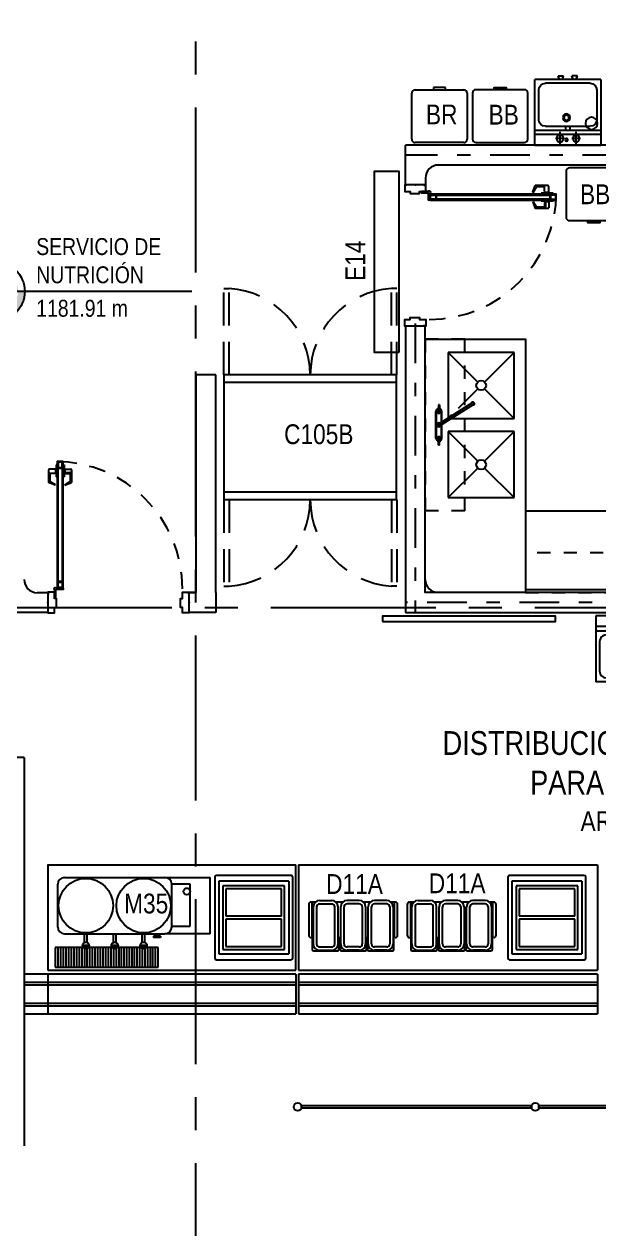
# Model space of a CAD drawing. Extents: x -28 to 149, y -33 to 76.
# Drawn here: x 22.7 to 27.06, y 12.42 to 21.54 of the extents above; entities that cross this region are included whole.
import ezdxf

# ---------------------------------------------------------------- set-up
doc = ezdxf.new("R2010")
doc.units = 0
for name, pattern in [('CENTER', [2, 1.25, -0.25, 0.25, -0.25]), ('DASHDOT', [1, 0.5, -0.25, 0, -0.25]), ('DASHDOT2', [12.7, 6.35, -3.175, 0, -3.175]), ('HIDDEN', [0.375, 0.25, -0.125]), ('HIDDEN2', [0.1875, 0.125, -0.0625])]:
    doc.linetypes.add(name, pattern=pattern)
for name, color, linetype in [('arq-barandas', 2, 'Continuous'), ('arq-ejes', 1, 'DASHDOT2'), ('arq-ejes-principales', 1, 'CENTER'), ('arq-equipamiento', 1, 'Continuous'), ('arq-hatch', 252, 'Continuous'), ('arq-mobiliario', 1, 'Continuous'), ('arq-mobiliario sanitario', 1, 'Continuous'), ('arq-niveles', 1, 'Continuous'), ('arq-pared mamposteria', 4, 'Continuous'), ('arq-paredes-liv', 3, 'Continuous'), ('arq-proyección edificios anexos', 250, 'Continuous'), ('arq-puertas', 2, 'Continuous'), ('arq-san', 1, 'Continuous'), ('arq-text-area', 3, 'Continuous'), ('arq-text-codigo', 1, 'Continuous'), ('arq-text-equipamiento', 2, 'Continuous')]:
    doc.layers.add(name, color=color, linetype=linetype)
doc.layers.add('mv', color=191, linetype='Continuous', plot=False)
doc.styles.add('dape 2', font='ARIALN.TTF', dxfattribs={"height": 2.5})

# ---------------------------------------------------------------- blocks, each defined once
blk = doc.blocks.new('BR')
for p, q in [((-0.21, -0.3742), (-0.21, -0.0258)), ((-0.1842, 0), (0.1842, 0)), ((0.21, -0.0258), (0.21, -0.3742)), ((0.1842, -0.4), (-0.1842, -0.4)), ((-0.0452, -0.4), (-0.0452, -0.4171)), ((0.0452, -0.4), (-0.0452, -0.4)), ((-0.0452, -0.4171), (0.0452, -0.4171)), ((0.0452, -0.4171), (0.0452, -0.4))]:
    blk.add_line(p, q)
for centre, start, end in [((-0.1842, -0.0258), 90, 180), ((0.1842, -0.0258), 0, 90), ((-0.1842, -0.3742), 180, 270), ((0.1842, -0.3742), 270, 0)]:
    blk.add_arc(centre, 0.0258, start, end)
blk = doc.blocks.new('BB')
for points in [[(0.1842, 0), (-0.1842, 0)], [(-0.21, -0.0258), (-0.21, -0.3742)], [(0.21, -0.3742), (0.21, -0.0258)], [(-0.1842, -0.4), (0.1842, -0.4)]]:
    blk.add_lwpolyline(points)
blk.add_lwpolyline([(0.0452, -0.4), (0.0452, -0.4171), (-0.0452, -0.4171), (-0.0452, -0.4)], close=True)
for centre, start, end in [((0.1842, -0.0258), 0, 90), ((-0.1842, -0.0258), 90, 180), ((-0.1842, -0.3742), 180, 270), ((0.1842, -0.3742), 270, 0)]:
    blk.add_arc(centre, 0.0258, start, end)
blk = doc.blocks.new('LAV.')
for p, q in [((-0.0206, 0.5), (0.4794, 0.5)), ((-0.0206, 0.5), (-0.0206, 0)), ((0.0594, 0.47), (0.3994, 0.47)), ((0.1656, 0.5), (0.1569, 0.5254)), ((0.1569, 0.5254), (0.1975, 0.5254)), ((0.1889, 0.5), (0.1975, 0.5254)), ((0.302, 0.5254), (0.2613, 0.5254)), ((0.27, 0.5), (0.2613, 0.5254)), ((0.2933, 0.5), (0.302, 0.5254)), ((0.4794, 0), (0.4794, 0.5)), ((0.0094, 0.42), (0.0094, 0.1943)), ((0.4494, 0.1943), (0.4494, 0.42)), ((0.4794, 0.1143), (-0.0206, 0.1143)), ((0.0374, 0.1224), (0.0374, 0.1143)), ((0.3994, 0.1443), (0.0594, 0.1443)), ((0.0628, 0.1224), (0.0628, 0.1143)), ((0.1658, 0), (0.1658, 0.1016)), ((0.2128, 0.1381), (0.2128, 0.1143)), ((0.2461, 0.1381), (0.2461, 0.1143)), ((0.2883, 0), (0.2883, 0.1016)), ((-0.0206, 0.081), (0.4794, 0.081)), ((0.1318, 0.0508), (0.1998, 0.0508)), ((0.2544, 0.0508), (0.3223, 0.0508)), ((-0.0206, 0), (0.4794, 0))]:
    blk.add_line(p, q)
for centre, radius in [((0.0501, 0.1667), 0.046), ((0.2397, 0.2097), 0.028), ((0.1658, 0.0508), 0.0254), ((0.2397, 0.0416), 0.0102), ((0.2883, 0.0508), 0.0254)]:
    blk.add_circle(centre, radius)
at = {"color": 251}
for radius in [0.0254, 0.0188]:
    blk.add_circle((0.2397, 0.2097), radius, dxfattribs=at)
for centre, radius, start, end in [((0.0594, 0.42), 0.05, 90, 180), ((0.3994, 0.42), 0.05, 0, 90), ((0.0594, 0.1943), 0.05, 180, 270), ((0.3994, 0.1943), 0.05, 270, 0), ((0.2294, 0.1195), 0.025, 48.2195, 131.7805)]:
    blk.add_arc(centre, radius, start, end)
blk = doc.blocks.new('C105B')
at = {"linetype": 'HIDDEN'}
for p, q in [((0, 0.4731), (0, 1.128)), ((0, 1.128), (0.04, 1.128)), ((0.04, 0.4731), (0.04, 1.128)), ((1.2699, 0.4731), (1.2699, 1.128)), ((1.3099, 1.128), (1.2699, 1.128)), ((1.3099, 0.4731), (1.3099, 1.128)), ((0, -0.4731), (0, -1.128)), ((0.04, -0.4731), (0.04, -1.128)), ((1.2699, -0.4731), (1.2699, -1.128)), ((1.3099, -0.4731), (1.3099, -1.128)), ((0, -1.128), (0.04, -1.128)), ((1.3099, -1.128), (1.2699, -1.128))]:
    blk.add_line(p, q, dxfattribs=at)
for p, q in [((1.3049, 0.4731), (0, 0.4731)), ((0, 0.4731), (0, -0.4731)), ((1.3049, 0.4731), (1.3049, -0.4731)), ((1.3049, 0.4159), (0, 0.4159)), ((1.3049, -0.4159), (0, -0.4159)), ((1.3049, -0.4731), (0, -0.4731))]:
    blk.add_line(p, q)
for centre, start, end in [((-0.004, 0.4705), 0.22261, 86.16918), ((1.3139, 0.4705), 93.83082, 179.77739), ((-0.004, -0.4705), 273.83082, 359.77739), ((1.3139, -0.4705), 180.22261, 266.16918)]:
    blk.add_arc(centre, 0.659, start, end, dxfattribs=at)
blk = doc.blocks.new('D11A')
for p, q in [((-0.0464, 0), (0.0464, 0)), ((0.2546, 0), (0.1617, 0)), ((0.4628, 0), (0.3699, 0)), ((-0.1284, -0.0293), (-0.1284, -0.263)), ((-0.1106, -0.0115), (-0.1056, -0.0115)), ((-0.0785, -0.0122), (-0.1048, -0.0122)), ((-0.104, -0.013), (-0.104, -0.2792)), ((-0.0946, -0.0481), (-0.0946, -0.329)), ((-0.0692, -0.0481), (-0.0692, -0.329)), ((-0.0464, -0.0254), (0.0464, -0.0254)), ((0.0692, -0.329), (0.0692, -0.0481)), ((0.1296, -0.0122), (0.0785, -0.0122)), ((0.0946, -0.329), (0.0946, -0.0481)), ((0.1136, -0.329), (0.1136, -0.0481)), ((0.139, -0.329), (0.139, -0.0481)), ((0.2546, -0.0254), (0.1617, -0.0254)), ((0.2773, -0.0481), (0.2773, -0.329)), ((0.3129, -0.0122), (0.2866, -0.0122)), ((0.3378, -0.0122), (0.2964, -0.0122)), ((0.3027, -0.0481), (0.3027, -0.329)), ((0.3218, -0.329), (0.3218, -0.0481)), ((0.3472, -0.329), (0.3472, -0.0481)), ((0.4628, -0.0254), (0.3699, -0.0254)), ((0.4855, -0.0481), (0.4855, -0.329)), ((0.5211, -0.0122), (0.4948, -0.0122)), ((0.5109, -0.0481), (0.5109, -0.329)), ((0.5203, -0.2792), (0.5203, -0.013)), ((0.5269, -0.0115), (0.5218, -0.0115)), ((0.5269, -0.0115), (0.5218, -0.0115)), ((0.5447, -0.263), (0.5447, -0.0293)), ((-0.1106, -0.2807), (-0.0946, -0.2807)), ((-0.1013, -0.2807), (-0.1013, -0.371)), ((-0.0464, -0.3517), (0.0464, -0.3517)), ((0.0946, -0.2807), (0.1136, -0.2807)), ((0.0994, -0.2807), (0.0994, -0.371)), ((0.1088, -0.2807), (0.1088, -0.371)), ((0.2546, -0.3517), (0.1617, -0.3517)), ((0.3043, -0.2807), (0.3139, -0.2807)), ((0.3094, -0.371), (0.3094, -0.2807)), ((0.3124, -0.2807), (0.3218, -0.2807)), ((0.3169, -0.2807), (0.3169, -0.371)), ((0.4628, -0.3517), (0.3699, -0.3517)), ((0.5176, -0.371), (0.5176, -0.2807)), ((-0.0901, -0.3821), (0.0883, -0.3821)), ((-0.0464, -0.3771), (0.0464, -0.3771)), ((0.1199, -0.3821), (0.2983, -0.3821)), ((0.2546, -0.3771), (0.1617, -0.3771)), ((0.328, -0.3821), (0.5065, -0.3821)), ((0.4628, -0.3771), (0.3699, -0.3771))]:
    blk.add_line(p, q)
for centre, radius, start, end in [((-0.1106, -0.0293), 0.0178, 90, 180), ((-0.0464, -0.0481), 0.0481, 90, 180), ((-0.0464, -0.0481), 0.0227, 90, 180), ((0.0464, -0.0481), 0.0481, 0, 90), ((0.0464, -0.0481), 0.0227, 0, 90), ((0.1617, -0.0481), 0.0481, 90, 180), ((0.1617, -0.0481), 0.0227, 90, 180), ((0.2546, -0.0481), 0.0481, 0, 90), ((0.2546, -0.0481), 0.0227, 0, 90), ((0.3699, -0.0481), 0.0481, 90, 180), ((0.3699, -0.0481), 0.0227, 90, 180), ((0.4628, -0.0481), 0.0481, 0, 90), ((0.4628, -0.0481), 0.0227, 0, 90), ((0.5269, -0.0293), 0.0178, 0, 90), ((-0.1106, -0.263), 0.0178, 180, 270), ((0.5269, -0.263), 0.0178, 270, 0), ((-0.0464, -0.329), 0.0481, 180, 270), ((-0.0464, -0.329), 0.0227, 180, 270), ((0.0464, -0.329), 0.0227, 270, 0), ((0.0464, -0.329), 0.0481, 270, 0), ((0.1617, -0.329), 0.0481, 180, 270), ((0.1617, -0.329), 0.0227, 180, 270), ((0.2546, -0.329), 0.0481, 270, 0), ((0.2546, -0.329), 0.0227, 270, 0), ((0.3699, -0.329), 0.0481, 180, 270), ((0.3699, -0.329), 0.0227, 180, 270), ((0.4628, -0.329), 0.0481, 270, 0), ((0.4628, -0.329), 0.0227, 270, 0), ((-0.0901, -0.371), 0.0111, 180, 270), ((0.0883, -0.371), 0.0111, 270, 0), ((0.1199, -0.371), 0.0111, 180, 270), ((0.2983, -0.371), 0.0111, 270, 0), ((0.328, -0.371), 0.0111, 180, 270), ((0.5065, -0.371), 0.0111, 270, 0)]:
    blk.add_arc(centre, radius, start, end)
blk = doc.blocks.new('03')
for p, q in [((0.2826, 0.6398), (-0.2826, 0.6398)), ((-0.2953, 0.6271), (-0.2953, 0.0127)), ((0.2651, 0.5953), (-0.2651, 0.5953)), ((-0.2651, 0.5953), (-0.2651, 0.0444)), ((0.233, 0.5604), (-0.233, 0.5604)), ((-0.233, 0.5604), (-0.233, 0.0794)), ((0.233, 0.0794), (0.233, 0.5604)), ((0.2651, 0.5953), (0.2651, 0.0444)), ((0.2953, 0.0127), (0.2953, 0.6271)), ((0.2107, 0.5382), (-0.2107, 0.5382)), ((-0.2107, 0.5382), (-0.2107, 0.331)), ((0.2107, 0.331), (0.2107, 0.5382)), ((0.2107, 0.331), (-0.2107, 0.331)), ((0.2107, 0.3088), (-0.2107, 0.3088)), ((-0.2107, 0.3088), (-0.2107, 0.1016)), ((0.2107, 0.1016), (0.2107, 0.3088)), ((-0.2107, 0.1016), (0.2107, 0.1016)), ((-0.2826, 0), (0.2826, 0)), ((-0.2651, 0.0444), (0.2651, 0.0444)), ((-0.233, 0.0794), (0.233, 0.0794))]:
    blk.add_line(p, q)
for centre, start, end in [((-0.2826, 0.6271), 90, 180), ((0.2826, 0.6271), 0, 90), ((-0.2826, 0.0127), 180, 270), ((0.2826, 0.0127), 270, 0)]:
    blk.add_arc(centre, 0.0127, start, end)
blk = doc.blocks.new('M35')
for p, q in [((0.0508, 0.2128), (0.8128, 0.2128)), ((0.8128, 0.2128), (1.1559, 0.2128)), ((1.1559, -0.2128), (1.1559, 0.2128)), ((0, -0.162), (0, 0.162)), ((0.8636, -0.162), (0.8636, 0.162)), ((1.0033, 0.162), (0.8636, 0.162)), ((0.9843, 0.162), (0.8827, 0.162)), ((1.0033, -0.1557), (1.0033, 0.162)), ((0.8636, -0.1557), (1.0033, -0.1557)), ((0.0508, -0.2128), (0.8128, -0.2128)), ((0.2024, -0.2785), (0.2024, -0.2128)), ((0.223, -0.2785), (0.223, -0.2128)), ((0.4215, -0.2785), (0.4215, -0.2128)), ((0.4421, -0.2785), (0.4421, -0.2128)), ((0.6406, -0.2785), (0.6406, -0.2128)), ((0.6612, -0.2785), (0.6612, -0.2128)), ((0.7255, -0.2303), (0.7255, -0.2406)), ((0.7795, -0.2303), (0.7255, -0.2303)), ((0.7795, -0.2406), (0.7255, -0.2406)), ((0.7453, -0.2128), (0.7453, -0.2303)), ((0.7596, -0.2128), (0.7596, -0.2303)), ((0.7795, -0.2303), (0.7795, -0.2406)), ((1.1559, -0.2128), (0.8128, -0.2128)), ((0.2381, -0.3017), (0.1873, -0.3017)), ((0.4572, -0.3017), (0.4064, -0.3017)), ((0.6763, -0.3017), (0.6255, -0.3017))]:
    blk.add_line(p, q)
for centre, radius in [((0.2127, 0), 0.2064), ((0.6509, 0), 0.2064), ((0.9779, 0.108), 0.0254), ((0.2127, -0.3017), 0.0254), ((0.4318, -0.3017), 0.0254), ((0.6509, -0.3017), 0.0254)]:
    blk.add_circle(centre, radius)
for centre, start, end in [((0.0508, 0.162), 90, 180), ((0.8128, 0.162), 0, 90), ((0.0508, -0.162), 180, 270), ((0.8128, -0.162), 270, 0)]:
    blk.add_arc(centre, 0.0508, start, end)
blk = doc.blocks.new('eret')
for p, q in [((26.244, 19.0565), (25.744, 19.0565)), ((25.744, 19.0565), (25.744, 18.585)), ((25.744, 19.0565), (25.9679, 18.8325)), ((26.244, 19.0565), (26.02, 18.8325)), ((26.244, 18.8065), (26.244, 19.0565)), ((26.244, 18.5565), (26.244, 18.8065)), ((25.9679, 18.7805), (25.8205, 18.633)), ((26.02, 18.7805), (26.244, 18.5565)), ((25.6696, 18.5143), (25.9278, 18.6762)), ((25.677, 18.6599), (25.6707, 18.6599)), ((25.6707, 18.6599), (25.6707, 18.6175)), ((25.677, 18.6599), (25.677, 18.6175)), ((25.678, 18.5008), (25.9363, 18.6628)), ((25.6516, 18.4059), (25.6516, 18.6091)), ((25.6548, 18.4059), (25.6548, 18.6091)), ((25.6664, 18.6221), (25.6589, 18.6091)), ((25.6589, 18.6091), (25.6664, 18.5962)), ((25.6707, 18.6221), (25.6664, 18.6221)), ((25.6664, 18.5962), (25.6813, 18.5962)), ((25.6813, 18.6221), (25.677, 18.6221)), ((25.6888, 18.6091), (25.6813, 18.6221)), ((25.6813, 18.5962), (25.6888, 18.6091)), ((25.6929, 18.5289), (25.6929, 18.6091)), ((25.6961, 18.5308), (25.6961, 18.6091)), ((25.744, 18.585), (25.744, 18.5565)), ((25.7702, 18.5827), (25.744, 18.5565)), ((25.744, 18.5565), (26.244, 18.5565)), ((25.6738, 18.5225), (25.6609, 18.515)), ((25.6609, 18.515), (25.6609, 18.5001)), ((25.6609, 18.5001), (25.6738, 18.4926)), ((25.6784, 18.5198), (25.6738, 18.5225)), ((25.6738, 18.4926), (25.6859, 18.4996)), ((25.6859, 18.4996), (25.6859, 18.5058)), ((25.6929, 18.4059), (25.6929, 18.5101)), ((25.6961, 18.4059), (25.6961, 18.5121)), ((26.244, 18.4565), (25.744, 18.4565)), ((25.744, 18.4565), (25.744, 17.9565)), ((25.744, 18.4565), (25.9679, 18.2325)), ((26.244, 18.4565), (26.02, 18.2325)), ((26.244, 18.2065), (26.244, 18.4565)), ((25.6589, 18.4059), (25.6664, 18.4189)), ((25.6664, 18.393), (25.6589, 18.4059)), ((25.6664, 18.4189), (25.6813, 18.4189)), ((25.6707, 18.393), (25.6664, 18.393)), ((25.6707, 18.3551), (25.6707, 18.3976)), ((25.677, 18.3551), (25.6707, 18.3551)), ((25.677, 18.3551), (25.677, 18.3976)), ((25.6813, 18.393), (25.677, 18.393)), ((25.6813, 18.4189), (25.6888, 18.4059)), ((25.6888, 18.4059), (25.6813, 18.393)), ((25.9679, 18.1805), (25.744, 17.9565)), ((26.02, 18.1805), (26.244, 17.9565)), ((26.244, 17.9565), (26.244, 18.2065)), ((25.744, 17.9565), (26.244, 17.9565))]:
    blk.add_line(p, q)
at = {"linetype": 'Continuous', "lineweight": 0}
blk.add_line((26.244, 18.622), (26.244, 18.572), dxfattribs=at)
for centre in [(25.994, 18.8065), (25.994, 18.2065)]:
    blk.add_circle(centre, 0.0368)
for centre, radius, start, end in [((25.6738, 18.6091), 0.0222, 98.21352, 180), ((25.6738, 18.6091), 0.019, 99.59449, 180), ((25.6738, 18.6091), 0.0222, 0, 81.78648), ((25.6738, 18.6091), 0.019, 0, 80.40551), ((25.932, 18.6695), 0.0111, 257.6798, 166.51042), ((25.932, 18.6695), 0.00794, 302.09511, 122.09511), ((25.6738, 18.6091), 0.00893, 110.8275, 69.1725), ((25.6738, 18.5075), 0.00794, 117.74947, 301.28438), ((25.6738, 18.4059), 0.0222, 180, 261.78648), ((25.6738, 18.4059), 0.019, 180, 260.40551), ((25.6738, 18.4059), 0.00893, 290.8275, 249.1725), ((25.6738, 18.4059), 0.019, 279.59449, 0), ((25.6738, 18.4059), 0.0222, 278.21352, 0)]:
    blk.add_arc(centre, radius, start, end)
blk = doc.blocks.new('*U142')
for p, q in [((-0.1298, -0.889), (-0.179, -0.9085)), ((-0.179, -1.0055), (-0.179, -0.9085)), ((-0.128, -0.8924), (-0.169, -0.9169)), ((-0.128, -0.8924), (-0.1298, -0.889)), ((-0.057, -0.8924), (-0.0552, -0.889)), ((-0.057, -0.8924), (-0.016, -0.9169)), ((-0.0552, -0.889), (-0.006, -0.9085)), ((-0.006, -1.0055), (-0.006, -0.9085)), ((-0.169, -0.9835), (-0.169, -0.9169)), ((-0.1344, -0.978), (-0.169, -0.978)), ((-0.1275, -0.9855), (-0.167, -0.9855)), ((-0.1344, -0.978), (-0.1275, -0.9855)), ((-0.1275, -1.0155), (-0.1275, -0.9805)), ((-0.1225, -0.9805), (-0.1275, -0.9805)), ((-0.1225, -1.043), (-0.1225, -0.953)), ((-0.115, -0.953), (-0.1225, -0.953)), ((-0.07, -0.953), (-0.0625, -0.953)), ((-0.0625, -1.043), (-0.0625, -0.953)), ((-0.0625, -0.9805), (-0.0575, -0.9805)), ((-0.0506, -0.978), (-0.0575, -0.9855)), ((-0.0575, -1.0155), (-0.0575, -0.9805)), ((-0.0506, -0.978), (-0.016, -0.978)), ((-0.016, -0.9835), (-0.016, -0.9169)), ((-0.1275, -1.0105), (-0.174, -1.0105)), ((-0.1225, -1.0155), (-0.1275, -1.0155)), ((-0.115, -1.043), (-0.1225, -1.043)), ((-0.07, -1.043), (-0.0625, -1.043)), ((-0.0625, -1.0155), (-0.0575, -1.0155)), ((-0.0575, -1.0105), (-0.011, -1.0105))]:
    blk.add_line(p, q)
for points in [[(-1.0627, 0.069), (-1.07, 0.069), (-1.07, 0.079), (-1.02, 0.079), (-1.02, 0.039), (-1.005, 0.039), (-1.005, -0.031), (-1.02, -0.031), (-1.02, -0.079), (-1.07, -0.079), (-1.07, -0.069), (-1.06, -0.069)], [(-0.0073, 0.069), (0, 0.069), (0, 0.079), (-0.05, 0.079), (-0.05, 0.039), (-0.065, 0.039), (-0.065, -0.031), (-0.05, -0.031), (-0.05, -0.079), (0, -0.079), (0, -0.069), (-0.01, -0.069)], [(-0.0513, -0.0953), (-0.0513, -0.0453), (-0.0613, -0.0453), (-0.0613, -0.0953)], [(-0.065, -0.109), (-0.115, -0.109), (-0.115, -0.099), (-0.065, -0.099)]]:
    blk.add_lwpolyline(points)
for points in [[(-0.115, -1.068), (-0.07, -1.068), (-0.07, -0.109), (-0.115, -0.109)], [(-0.0775, -0.154), (-0.1075, -0.154), (-0.1075, -0.114), (-0.0775, -0.114)], [(-0.1075, -0.159), (-0.0775, -0.159), (-0.0775, -1.018), (-0.1075, -1.018)], [(-0.0775, -1.023), (-0.1075, -1.023), (-0.1075, -1.063), (-0.0775, -1.063)]]:
    blk.add_lwpolyline(points, close=True)
blk.add_circle((-0.0563, -0.104), 0.01)
at = {"color": 251, "linetype": 'HIDDEN2'}
blk.add_arc((-0.0563, -0.104), 0.964, 180, 270, dxfattribs=at)
for centre, radius, start, end in [((-0.167, -0.9835), 0.002, 180, 270), ((-0.174, -1.0055), 0.005, 180, 270), ((-0.011, -1.0055), 0.005, 270, 0)]:
    blk.add_arc(centre, radius, start, end)
at = {"layer": 'mv'}
for p in [(-1.07, 0), (0, 0)]:
    blk.add_point(p, dxfattribs=at)
blk = doc.blocks.new('E14')
blk.add_lwpolyline([(0, 0), (1.37, 0), (1.37, 0.19), (0, 0.19)], close=True)

msp = doc.modelspace()

# ---------------------------------------------------------------- hatches: boundary and pattern name
at = {"layer": 'arq-hatch'}
h = msp.add_hatch(dxfattribs=at)
h.set_pattern_fill('LINE', color=8, scale=0.02, angle=45, style=0)
h.set_pattern_definition([(45, (56.22398, 4.97406), (-0.04490128, 0.04490128), [])])
h.paths.add_polyline_path([(56.306, 6.62), (56.176, 6.67), (56.176, 4.4481), (56.306, 4.4966)])
h.paths.add_polyline_path([(56.3053, 4.0878), (56.176, 4.1375), (56.176, 3.9938), (56.0849, 3.9938), (56.1349, 3.8639), (56.3049, 3.8639)])
h.paths.add_polyline_path([(55.7735, 3.9938), (53.9322, 3.9938), (53.9322, 3.8638), (54.1448, 3.8638), (55.1734, 3.8638), (55.7249, 3.8638)])
h.paths.add_polyline_path([(53.9322, 3.9938), (53.8322, 3.9938), (53.8322, 3.8638), (53.9322, 3.8638)])
h.paths.add_polyline_path([(53.8322, 3.9938), (53.5432, 3.9938), (53.5932, 3.8638), (53.8322, 3.8638)])
h.paths.add_polyline_path([(-0.1776, 4.5303), (-0.3076, 4.4803), (-0.3076, 4.2812), (-0.1776, 4.2812)])
h.paths.add_polyline_path([(-0.1776, 4.2812), (-0.3076, 4.2812), (-0.3076, 4.1562), (-0.1776, 4.1562)])
h.paths.add_polyline_path([(0, 4.0803), (-0.1776, 4.0803), (-0.1776, 4.1562), (-0.3076, 4.1562), (-0.3076, 3.9503), (0, 3.9503)])
h.paths.add_polyline_path([(0.2724, 4.0803), (0, 4.0803), (0, 3.9503), (0.2224, 3.9503)])
h.paths.add_polyline_path([(10.3138, 5.6199), (8.2571, 5.6238), (8.2772, 5.57), (8.7716, 5.57), (9.8002, 5.57), (10.2946, 5.57)])
h.paths.add_polyline_path([(10.3446, 5.7), (8.2287, 5.7), (8.2571, 5.6238), (10.3138, 5.6199)])
h.paths.add_polyline_path([(12.7719, 5.7), (10.656, 5.7), (10.6862, 5.6192), (12.7393, 5.6153)])
h.paths.add_polyline_path([(12.7393, 5.6153), (10.6862, 5.6192), (10.7046, 5.57), (11.199, 5.57), (12.2275, 5.57), (12.2275, 5.5701), (12.7219, 5.5701)])
h.paths.add_polyline_path([(13.1, 5.7), (13.0833, 5.7), (13.1, 5.6552)])
h.paths.add_polyline_path([(56.306, 8.6376), (56.1754, 8.6878), (56.1754, 8.1159), (56.1754, 8.0999), (56.1754, 8.05), (56.306, 8.05)])
h.paths.add_polyline_path([(56.306, 8.05), (56.1754, 8.05), (56.1754, 7.2312), (56, 7.2312), (56.175, 7.2256), (56, 7.22), (56.175, 7.22), (56.175, 6.981), (56.306, 7.03)])
h.paths.add_polyline_path([(49.6461, 35.08), (48.5573, 35.08), (48.5087, 34.95), (49.6461, 34.95)])
h.paths.add_polyline_path([(50.5797, 35.08), (49.6461, 35.08), (49.6461, 34.95), (50.6297, 34.95)])
h.paths.add_polyline_path([(51.0789, 35.08), (50.9883, 35.08), (50.9397, 34.95), (51.0789, 34.95)])
h.paths.add_polyline_path([(51.2289, 35.08), (51.0789, 35.08), (51.0789, 34.95), (51.2289, 34.95)])
h.paths.add_polyline_path([(53.0056, 35.08), (51.2289, 35.08), (51.2289, 34.95), (53.0556, 34.95)])
h.paths.add_polyline_path([(20.5106, 35.08), (20, 35.08), (20, 34.9502), (20.5106, 34.9502)])
h.paths.add_polyline_path([(20, 35.08), (19.482, 35.08), (19.482, 34.9502), (20, 34.9502)])
h.paths.add_polyline_path([(42.086, 35.08), (41.0575, 35.08), (41.0575, 34.95), (42.086, 34.95)])
h.paths.add_polyline_path([(41.0575, 35.08), (40.563, 35.08), (40.513, 34.95), (41.0575, 34.95)])
h.paths.add_polyline_path([(42.5804, 35.08), (42.086, 35.08), (42.086, 34.95), (42.629, 34.95)])
edge = h.paths.add_edge_path()
edge.add_line((34.5796, 35.08), (34.4, 35.08))
edge.add_arc((34.4, 34.98), 0.1, 90, 179.99998)
edge.add_line((34.3, 34.98), (34.3, 34.95))
edge.add_line((34.3, 34.95), (34.6282, 34.95))
edge.add_line((34.6282, 34.95), (34.5796, 35.08))
h.paths.add_polyline_path([(37.0056, 35.08), (34.9882, 35.08), (34.9382, 34.95), (37.0541, 34.95)])
h.paths.add_polyline_path([(39.4373, 35.08), (37.4141, 35.08), (37.3641, 34.95), (39.4858, 34.95)])
h.paths.add_polyline_path([(18.573, 35.0802), (17.3999, 35.0802), (17.3999, 34.9502), (18.6216, 34.9502)])
h.paths.add_polyline_path([(19.482, 35.08), (18.9876, 35.08), (18.9391, 34.9502), (19.482, 34.9502)])
h.paths.add_polyline_path([(20.9731, 35.08), (20.5106, 35.08), (20.5106, 34.9502), (20.9731, 34.9502)])
h.paths.add_polyline_path([(8.5108, 34.95), (8.5594, 35.08), (10.5792, 35.08), (10.6292, 34.95)])
edge = h.paths.add_edge_path()
edge.add_line((10.9417, 34.95), (10.9903, 35.08))
edge.add_line((10.9903, 35.08), (13.0077, 35.08))
edge.add_line((13.0077, 35.08), (13.0327, 35.015))
edge.add_line((13.0327, 35.015), (13.0577, 34.95))
edge.add_line((13.0577, 34.95), (10.9417, 34.95))
at = {"layer": 'arq-niveles'}
h = msp.add_hatch(color=8, dxfattribs=at)
h.paths.add_polyline_path([(22.2992, 19.5189, 0.414214), (22.4766, 19.3415), (22.4766, 19.5189)])
h.paths.add_polyline_path([(22.4766, 19.6964), (22.4766, 19.5189), (22.6541, 19.5189, 0.414214)])
h.paths.add_polyline_path([(22.2487, 19.5189), (22.2992, 19.5189, -0.414214), (22.4766, 19.6964), (22.4766, 19.7468, 0.414214)])
h.paths.add_polyline_path([(22.4766, 19.3415), (22.4766, 19.291, 0.414214), (22.7046, 19.5189), (22.6541, 19.5189, -0.414214)])

# ---------------------------------------------------------------- linework, layer by layer
at = {"layer": 'arq-barandas', "color": 1}
for points in [[(24.8013, 13.3496), (26.5448, 13.3496), (26.5448, 13.3296), (24.8013, 13.3296)], [(26.6013, 13.3496), (28.3448, 13.3496), (28.3448, 13.3296), (26.6013, 13.3296)]]:
    msp.add_lwpolyline(points, close=True, dxfattribs=at)
at = {"layer": 'arq-barandas', "color": 2}
for centre in [(24.773, 13.3396), (26.573, 13.3396)]:
    msp.add_circle(centre, 0.03, dxfattribs=at)
at = {"layer": 'arq-ejes', "linetype": 'DASHDOT', "ltscale": 0.6}
for p, q in [((33.5318, 20.5515), (25.5909, 20.5515)), ((25.6639, 19.2764), (25.6639, 17.0872)), ((29.5542, 17.1622), (25.5889, 17.1622))]:
    msp.add_line(p, q, dxfattribs=at)
at = {"layer": 'arq-ejes-principales'}
for p, q in [((24, 36.9128), (24, -2.6791)), ((-5.4309, 17.125), (59.9297, 17.125))]:
    msp.add_line(p, q, dxfattribs=at)
at = {"layer": 'arq-mobiliario', "linetype": 'HIDDEN', "ltscale": 0.4}
for p, q in [((26.0389, 19.1565), (25.7389, 19.1565)), ((25.7389, 19.1565), (25.7389, 17.8603)), ((26.0389, 17.8567), (26.0389, 19.1565)), ((26.0389, 17.8567), (25.7389, 17.8567))]:
    msp.add_line(p, q, dxfattribs=at)
at = {"layer": 'arq-mobiliario'}
for p, q in [((22.88, 15.1757), (22.88, 14.3757)), ((22.88, 15.1754), (24.759, 15.1754)), ((24.759, 14.3754), (24.759, 15.1754)), ((24.779, 15.1754), (24.779, 14.3754)), ((24.779, 15.1754), (27.0455, 15.1754)), ((27.0455, 15.1754), (27.0455, 14.3754)), ((23.7166, 14.5477), (22.9366, 14.5477)), ((22.9366, 14.5477), (22.9366, 14.3977)), ((22.9566, 14.5477), (22.9566, 14.3977)), ((22.9766, 14.5477), (22.9766, 14.3977)), ((22.9966, 14.5477), (22.9966, 14.3977)), ((23.0166, 14.5477), (23.0166, 14.3977)), ((23.0366, 14.5477), (23.0366, 14.3977)), ((23.0566, 14.5477), (23.0566, 14.3977)), ((23.0766, 14.5477), (23.0766, 14.3977)), ((23.0966, 14.5477), (23.0966, 14.3977)), ((23.1166, 14.5477), (23.1166, 14.3977)), ((23.1366, 14.5477), (23.1366, 14.3977)), ((23.1566, 14.5477), (23.1566, 14.3977)), ((23.1766, 14.5477), (23.1766, 14.3977)), ((23.1966, 14.5477), (23.1966, 14.3977)), ((23.2166, 14.5477), (23.2166, 14.3977)), ((23.2366, 14.5477), (23.2366, 14.3977)), ((23.2566, 14.5477), (23.2566, 14.3977)), ((23.2766, 14.5477), (23.2766, 14.3977)), ((23.2966, 14.5477), (23.2966, 14.3977)), ((23.3166, 14.5477), (23.3166, 14.3977)), ((23.3366, 14.5477), (23.3366, 14.3977)), ((23.3566, 14.5477), (23.3566, 14.3977)), ((23.3766, 14.5477), (23.3766, 14.3977)), ((23.3966, 14.5477), (23.3966, 14.3977)), ((23.4166, 14.5477), (23.4166, 14.3977)), ((23.4366, 14.5477), (23.4366, 14.3977)), ((23.4566, 14.5477), (23.4566, 14.3977)), ((23.4766, 14.5477), (23.4766, 14.3977)), ((23.4966, 14.5477), (23.4966, 14.3977)), ((23.5166, 14.5477), (23.5166, 14.3977)), ((23.5366, 14.3977), (23.5366, 14.5477)), ((23.5566, 14.3977), (23.5566, 14.5477)), ((23.5766, 14.3977), (23.5766, 14.5477)), ((23.5966, 14.3977), (23.5966, 14.5477)), ((23.6166, 14.3977), (23.6166, 14.5477)), ((23.6366, 14.3977), (23.6366, 14.5477)), ((23.6566, 14.3977), (23.6566, 14.5477)), ((23.6766, 14.3977), (23.6766, 14.5477)), ((23.6966, 14.3977), (23.6966, 14.5477)), ((23.7166, 14.3977), (23.7166, 14.5477)), ((24.759, 14.3454), (22.7, 14.3454)), ((22.88, 14.3757), (24.759, 14.3754)), ((22.88, 14.3457), (22.88, 14.0454)), ((22.9366, 14.3977), (23.7166, 14.3977)), ((24.759, 14.3454), (24.759, 14.0454)), ((24.779, 14.3754), (27.0455, 14.3754)), ((24.779, 14.3454), (24.779, 14.0454)), ((27.0455, 14.3454), (24.779, 14.3454)), ((27.0455, 14.3454), (27.0455, 14.0454)), ((22.7, 14.2854), (24.759, 14.2854)), ((22.7, 14.2654), (24.759, 14.2654)), ((24.779, 14.2854), (27.0455, 14.2854)), ((24.779, 14.2654), (27.0455, 14.2654)), ((22.7, 14.1254), (24.759, 14.1254)), ((22.7, 14.1054), (24.759, 14.1054)), ((24.779, 14.1254), (27.0455, 14.1254)), ((24.779, 14.1054), (27.0455, 14.1054)), ((22.7, 14.0454), (24.759, 14.0454)), ((24.779, 14.0454), (27.0455, 14.0454))]:
    msp.add_line(p, q, dxfattribs=at)
for points in [[(26.4989, 17.8572), (28.0887, 17.8572), (28.0887, 17.2572)], [(28.0887, 17.2572), (28.0887, 17.2572), (28.0887, 17.2572), (26.4989, 17.2572)]]:
    msp.add_lwpolyline(points, dxfattribs=at)
at = {"layer": 'arq-mobiliario', "linetype": 'HIDDEN', "ltscale": 0.4}
msp.add_lwpolyline([(28.0887, 17.5372), (26.4989, 17.5372), (26.4989, 17.2372), (28.0887, 17.2372)], dxfattribs=at)
at = {"layer": 'arq-mobiliario sanitario'}
msp.add_lwpolyline([(25.7389, 19.1565), (26.4989, 19.1565), (26.4989, 17.2372), (25.7389, 17.2372)], close=True, dxfattribs=at)
at = {"layer": 'arq-niveles'}
msp.add_line((23.9703, 19.5189), (22.1002, 19.5189), dxfattribs=at)
msp.add_circle((22.4766, 19.5189), 0.2279, dxfattribs=at)
at = {"layer": 'arq-pared mamposteria'}
for p, q in [((25.5909, 20.3265), (25.5909, 20.6265)), ((32.1941, 20.6265), (25.5909, 20.6265)), ((31.9441, 20.4765), (25.8409, 20.4765)), ((25.7409, 20.3765), (25.7409, 20.3265)), ((25.7409, 20.3265), (25.5909, 20.3265)), ((25.7409, 20.3265), (25.7409, 20.3265)), ((25.5889, 19.2565), (25.5889, 17.0872)), ((25.7389, 19.2565), (25.5889, 19.2565)), ((25.7389, 17.3372), (25.7389, 19.2565)), ((29.5542, 17.2372), (25.8389, 17.2372)), ((25.5889, 17.0872), (29.5542, 17.0872))]:
    msp.add_line(p, q, dxfattribs=at)
for centre, start, end in [((25.8409, 20.3765), 90, 180), ((25.8389, 17.3372), 180, 270)]:
    msp.add_arc(centre, 0.1, start, end, dxfattribs=at)
at = {"layer": 'arq-paredes-liv'}
for p, q in [((24.004, 17.2372), (24.004, 18.8866)), ((24.154, 18.8866), (24.004, 18.8866)), ((24.154, 17.2372), (24.154, 18.8866)), ((22.88, 17.2362), (22.8, 17.2362)), ((22.88, 17.2362), (22.88, 17.0872)), ((23.95, 17.0872), (23.95, 17.2372)), ((24.004, 17.2372), (23.95, 17.2372)), ((24.154, 17.2372), (24.154, 17.0872)), ((22.88, 17.0872), (22.55, 17.0872)), ((24.154, 17.0872), (23.95, 17.0872)), ((22.7, 15.9872), (22.55, 15.9872)), ((22.7, 15.9872), (22.7, 13.0454))]:
    msp.add_line(p, q, dxfattribs=at)
msp.add_arc((22.8, 17.3362), 0.1, 180, 270, dxfattribs=at)
at = {"layer": 'arq-proyección edificios anexos'}
msp.add_line((23.95, 17.2372), (24.004, 17.2372), dxfattribs=at)
at = {"layer": 'arq-puertas'}
msp.add_lwpolyline([(25.4165, 17.0189), (26.7265, 17.0189), (26.7265, 17.0593), (25.4165, 17.0593)], close=True, dxfattribs=at)

# ---------------------------------------------------------------- block references
at = {"layer": 'arq-equipamiento'}
for name, p, rotation in [('BR', (25.847, 20.6463), 180), ('BB', (26.3071, 20.6477), 180), ('E14', (25.5418, 19.058), 90)]:
    msp.add_blockref(name, p, dxfattribs=dict(at, rotation=rotation))
for name, p in [('BB', (27.0164, 20.4553)), ('C105B', (24.2134, 18.4135)), ('M35', (22.9547, 14.8649)), ('03', (24.4401, 14.4545)), ('03', (26.6617, 14.4545)), ('D11A', (24.9852, 14.904)), ('D11A', (25.7313, 14.904))]:
    msp.add_blockref(name, p, dxfattribs=at)
at = {"layer": 'arq-mobiliario sanitario'}
msp.add_blockref('eret', (0.1695, 0), dxfattribs=at)
at = {"layer": 'arq-puertas', "color": 253}
for p, rotation in [((25.6649, 20.3265), 90), ((22.88, 17.1622), 180)]:
    msp.add_blockref('*U142', p, dxfattribs=dict(at, rotation=rotation))
at = {"layer": 'arq-san', "xscale": -1}
msp.add_blockref('LAV.', (27.0491, 20.626), dxfattribs=at)
at = {"layer": 'arq-san', "rotation": 180}
msp.add_blockref('LAV.', (27.5106, 17.0605), dxfattribs=at)

# ---------------------------------------------------------------- texts
at = {"layer": 'arq-niveles', "color": 2, "style": 'dape 2'}
msp.add_text('1181.91 m  ', height=0.128214, dxfattribs=at).set_placement((22.7923, 19.3273))
at = {"layer": 'arq-niveles', "color": 2, "insert": (22.7921, 19.9228), "char_height": 0.128214, "width": 1.689608, "attachment_point": 1, "style": 'dape 2'}
msp.add_mtext('SERVICIO DE NUTRICIÓN', dxfattribs=at)
at = {"layer": 'arq-text-area', "insert": (25.7823, 16.1871), "char_height": 0.18, "width": 3.221418, "attachment_point": 1, "style": 'dape 2'}
msp.add_mtext('\\pi0.08869;DISTRIBUCIÓN DE ALIMENTOS  \\P\\pi0.75178;PARA PERSONAL', dxfattribs=at)
at = {"layer": 'arq-text-codigo', "style": 'dape 2'}
msp.add_text('AREA # 21', height=0.15, dxfattribs=at).set_placement((26.9163, 15.4298))
at = {"layer": 'arq-text-equipamiento', "char_height": 0.15, "attachment_point": 1, "style": 'dape 2'}
for s, insert, width in [('BR', (25.745, 20.935), 0.29482), ('BB', (26.2196, 20.9332), 0.466352), ('BB', (26.9124, 20.3302), 0.29482), ('D11A', (24.9889, 15.1036), 0.459397), ('D11A', (25.7665, 15.1092), 0.434689), ('{\\C256;M35}', (23.458, 14.9562), 1.30113)]:
    msp.add_mtext(s, dxfattribs=dict(at, insert=insert, width=width))
at = {"layer": 'arq-text-equipamiento', "insert": (25.135, 19.5984), "char_height": 0.15, "width": 0.323491, "attachment_point": 1, "rotation": 90, "style": 'dape 2'}
msp.add_mtext('E14', dxfattribs=at)
at = {"layer": 'arq-text-equipamiento', "color": 2, "insert": (24.6703, 18.512), "char_height": 0.15, "width": 0.414052, "attachment_point": 1, "style": 'dape 2'}
msp.add_mtext('{\\C256;C105B}', dxfattribs=at)

doc.saveas('drawing.dxf')
